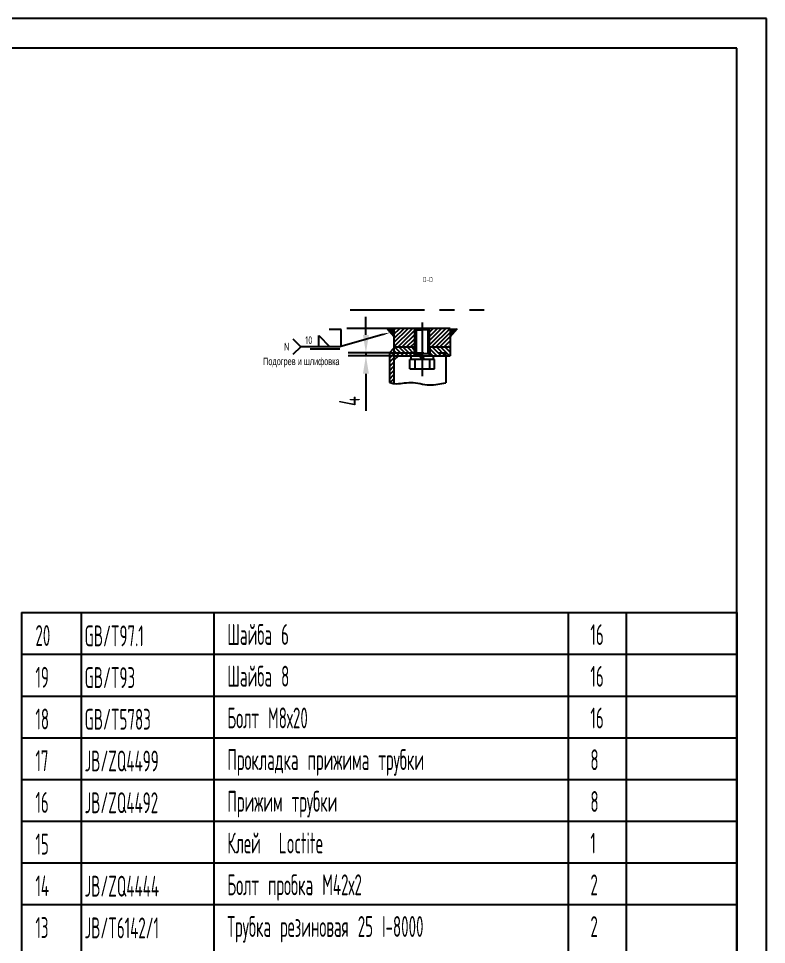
# Model space of a CAD drawing. Header units: millimetres. Extents: x 0 to 16800, y 0 to 11880.
# Drawn here: x 11780 to 16800, y 5665 to 11880 of the extents above; entities that cross this region are included whole.
import ezdxf
from ezdxf.enums import TextEntityAlignment as Align

# ---------------------------------------------------------------- set-up
doc = ezdxf.new("R2010")
doc.units = ezdxf.units.MM
doc.header["$LTSCALE"] = 400
for name, pattern in [('F', [0.75, 0.5, -0.25]), ('G', [2, 1.25, -0.25, 0.25, -0.25]), ('K', [2.5, 1.25, -0.25, 0.25, -0.25, 0.25, -0.25])]:
    doc.linetypes.add(name, pattern=pattern)
for name, color, linetype in [('01', 7, 'Continuous'), ('02', 1, 'Continuous'), ('02C', 3, 'Continuous'), ('04', 2, 'F'), ('05', 142, 'G'), ('07', 6, 'K'), ('08', 1, 'Continuous'), ('11', 3, 'Continuous'), ('13', 3, 'Continuous')]:
    doc.layers.add(name, color=color, linetype=linetype)
doc.styles.add('HZLIB', font='TXT.shx', dxfattribs={"width": 0.5, "height": 140})
doc.styles.get("Standard").update_dxf_attribs({"font": 'isocp', "width": 0.707, "bigfont": 'intecad.shx'})
doc.dimstyles.new('INTE', dxfattribs={"dimscale": 40, "dimtxt": 3.5, "dimasz": 3, "dimexe": 3, "dimexo": 0, "dimgap": 1, "dimtad": 1, "dimdec": 0, "dimdsep": 46, "dimtxsty": 'Standard', "dimcen": 0, "dimclrd": 1, "dimclre": 1, "dimclrt": 3, "dimaunit": 1, "dimadec": 0, "dimazin": 0, "dimtfac": 1, "dimtdec": 0, "dimtmove": 0, "dimatfit": 0, "dimfxl": 0, "dimarcsym": 0})

# ---------------------------------------------------------------- blocks, each defined once
blk = doc.blocks.new('*D2')
at = {"layer": '08', "color": 1, "lineweight": -2}
for p, q in [((14111.5, 9756.9), (14111.5, 9876.9)), ((14270.2, 9636.9), (13991.5, 9636.9)), ((14111.5, 9636.9), (14111.5, 9616.4)), ((14300, 9616.4), (13991.5, 9616.4)), ((14111.5, 9496.4), (14111.5, 9246.9))]:
    blk.add_line(p, q, dxfattribs=at)
at = {"layer": '08', "color": 1}
for points in [[(14091.5, 9756.9), (14131.5, 9756.9), (14111.5, 9636.9)], [(14091.5, 9496.4), (14131.5, 9496.4), (14111.5, 9616.4)]]:
    blk.add_solid(points, dxfattribs=at)
at = {"layer": 'Defpoints', "color": 0}
for p in [(14270.2, 9636.9), (14111.5, 9616.4), (14300, 9616.4)]:
    blk.add_point(p, dxfattribs=at)
at = {"layer": '08', "color": 3, "insert": (14001.5, 9311.7), "char_height": 140, "attachment_point": 5, "rotation": 90}
blk.add_mtext('4', dxfattribs=at)
blk = doc.blocks.new('*U58', base_point=(10410.5, 3280.6))
at = {"layer": '01'}
blk.add_lwpolyline([(9929, 3259.6), (10004, 3184.6), (9929, 3184.6)], close=True, dxfattribs=at)
at = {"layer": '02'}
for points in [[(9755.9, 3237.6), (9809, 3184.6), (9755.9, 3131.6)], [(10360, 3266.3), (10071.5, 3184.6), (9809, 3184.6)]]:
    blk.add_lwpolyline(points, dxfattribs=at)
blk.add_lwpolyline([(10410.5, 3280.6, 0, 12, 0), (10360, 3266.3, 12, 12, 0)], format="xyseb", dxfattribs=at)
at = {"layer": '04'}
blk.add_line((10071.5, 3168.9), (9809, 3168.9), dxfattribs=at)
at = {"layer": '13', "width": 0.707}
blk.add_text('10', height=52.5, dxfattribs=at).set_placement((9839, 3201.9))
at = {"layer": '13', "width": 1.010989}
blk.add_text('N', height=52.5, dxfattribs=at).set_placement((9696.5, 3158.4), (9731, 3158.4), align=Align.FIT)
blk = doc.blocks.new('*U72')
at = {"layer": '01'}
for points in [[(415, 292), (25, 292)], [(415, 5), (415, 292)]]:
    blk.add_lwpolyline(points, dxfattribs=at)
at = {"layer": '02'}
for points in [[(420, 297), (0, 297)], [(420, 0), (420, 297)]]:
    blk.add_lwpolyline(points, dxfattribs=at)

msp = doc.modelspace()

# ---------------------------------------------------------------- hatches: boundary and pattern name
h = msp.add_hatch(color=256)
h.paths.add_polyline_path([(14300, 9666.7), (14270.2, 9636.9), (14300, 9636.9)])
h.paths.add_polyline_path([(14329.8, 9616.4), (14300, 9616.4), (14300, 9586.7)])
at = {"layer": '01'}
for points in [[(14251.9, 9799.9), (14300, 9746.7), (14300, 9799.9)], [(14677, 9799.9), (14725, 9799.9), (14677, 9746.7)]]:
    msp.add_hatch(color=256, dxfattribs=at).paths.add_polyline_path(points)
at = {"layer": '02'}
h = msp.add_hatch(dxfattribs=at)
h.set_pattern_fill('_USER', color=256, scale=19.84, angle=45, style=0, pattern_type=0)
h.set_pattern_definition([(45, (9522.901, 7116.025), (-14.029, 14.029), [])])
h.paths.add_polyline_path([(14665.9, 9675.9), (14677, 9692.2), (14677, 9799.9), (14538.1, 9799.9), (14538.1, 9790), (14538.1, 9675.9)])
h.paths.add_polyline_path([(14438.9, 9790), (14438.9, 9799.9), (14300, 9799.9), (14300, 9675.9), (14438.9, 9675.9)])
h.paths.add_polyline_path([(14438.9, 9799.9), (14438.9, 9790), (14448.8, 9790), (14448.8, 9799.9)])
h.paths.add_polyline_path([(14538.1, 9790), (14538.1, 9799.9), (14528.2, 9799.9), (14528.2, 9790)])
h = msp.add_hatch(dxfattribs=at)
h.set_pattern_fill('_USER', color=256, scale=19.84, angle=45, style=0, pattern_type=0)
h.set_pattern_definition([(45, (9232.251, 7116.025), (-14.029, 14.029), [])])
edge = h.paths.add_edge_path()
edge.add_line((14300, 9636.9), (14270.2, 9636.9))
edge.add_line((14270.2, 9636.9), (14270.2, 9437.9))
edge.add_spline(control_points=[(14270.2, 9437.9), (14280.2, 9435.2), (14290, 9432.4), (14300, 9430.8)], knot_values=[8.802166, 8.802166, 8.802166, 8.802166, 14.952454, 14.952454, 14.952454, 14.952454], degree=3, periodic=0)
edge.add_line((14300, 9430.8), (14300, 9636.9))
h = msp.add_hatch(dxfattribs=at)
h.set_pattern_fill('_USER', color=256, scale=19.84, angle=135, style=0, pattern_type=0)
h.set_pattern_definition([(135, (9232.251, 7116.025), (-14.029, -14.029), [])])
h.paths.add_polyline_path([(14436.4, 9636.9), (14436.4, 9675.9), (14300, 9675.9), (14300, 9636.9)])
h.paths.add_polyline_path([(14300, 9636.9), (14300, 9616.4), (14436.4, 9616.4), (14436.4, 9636.9)])
h.paths.add_polyline_path([(14540.6, 9675.9), (14540.6, 9636.9), (14647.2, 9636.9), (14647.2, 9616.4), (14677, 9616.4), (14677, 9675.9)])
h.paths.add_polyline_path([(14540.6, 9636.9), (14540.6, 9616.4), (14647.2, 9616.4), (14647.2, 9636.9)], flags=17)

# ---------------------------------------------------------------- linework, layer by layer
for p, q in [((14677, 9799.9), (14300, 9799.9)), ((14300, 9799.9), (14300, 9675.9)), ((14448.8, 9790), (14448.8, 9799.9)), ((14528.2, 9790), (14528.2, 9799.9)), ((14677, 9799.9), (14677, 9675.9)), ((14270.2, 9636.9), (14300, 9666.7)), ((14270.2, 9636.9), (14300, 9636.9)), ((14270.2, 9636.9), (14270.2, 9437.9)), ((14300, 9675.9), (14300, 9430.8)), ((14300, 9675.9), (14438.9, 9675.9)), ((14436.4, 9675.9), (14436.4, 9616.4)), ((14538.1, 9675.9), (14677, 9675.9)), ((14540.6, 9675.9), (14540.6, 9616.4)), ((14677, 9675.9), (14677, 9616.4)), ((14300, 9616.4), (14677, 9616.4)), ((14329.8, 9616.4), (14300, 9586.7)), ((14647.2, 9616.4), (14647.2, 9433.9)), ((11800, 7892.9), (11800, 2012.9)), ((11800, 7892.9), (16600, 7892.9)), ((12200, 7892.9), (12200, 2012.9)), ((13091, 7892.9), (13091, 2012.9)), ((15469.9, 7892.9), (15469.9, 2012.9)), ((15857.3, 7892.9), (15857.3, 2012.9)), ((16600, 7892.9), (16600, 2012.9)), ((11800, 7612.9), (16600, 7612.9)), ((11800, 7332.9), (16600, 7332.9)), ((11800, 7052.9), (16600, 7052.9)), ((11800, 6772.9), (16600, 6772.9)), ((11800, 6492.9), (16600, 6492.9)), ((11800, 6212.9), (16600, 6212.9)), ((11800, 5932.9), (16600, 5932.9))]:
    msp.add_line(p, q)
at = {"layer": '01'}
for p, q in [((13944.9, 9793.2), (13864.1, 9793.2)), ((13944.9, 9679.6), (13944.9, 9793.2)), ((14300, 9746.7), (14251.9, 9799.9)), ((14438.9, 9616.4), (14438.9, 9790)), ((14438.9, 9790), (14488.5, 9790)), ((14538.1, 9790), (14488.5, 9790)), ((14538.1, 9616.4), (14538.1, 9790)), ((14677, 9746.7), (14725, 9799.9)), ((14405.3, 9529.6), (14405.3, 9591.6)), ((14571.6, 9591.6), (14405.3, 9591.6)), ((14413.6, 9616.4), (14413.6, 9591.6)), ((14438.9, 9628.8), (14488.5, 9628.8)), ((14438.9, 9591.6), (14438.9, 9529.6)), ((14488.5, 9591.6), (14474.2, 9616.4)), ((14538.1, 9628.8), (14488.5, 9628.8)), ((14488.5, 9616.4), (14502.8, 9591.6)), ((14538.1, 9591.6), (14538.1, 9529.6)), ((14563.4, 9616.4), (14563.4, 9591.6)), ((14571.6, 9529.6), (14571.6, 9591.6)), ((14405.3, 9529.6), (14571.6, 9529.6))]:
    msp.add_line(p, q, dxfattribs=at)
at = {"layer": '02'}
for p, q in [((14438.9, 9790), (14438.9, 9799.9)), ((14448.8, 9790), (14448.8, 9628.8)), ((14528.2, 9790), (14528.2, 9628.8)), ((14538.1, 9790), (14538.1, 9799.9))]:
    msp.add_line(p, q, dxfattribs=at)
at = {"layer": '02C'}
msp.add_open_spline([(14270.2, 9437.9), (14281.5, 9434.8), (14327.8, 9421.7), (14419.2, 9451.7), (14532.7, 9408.8), (14611.1, 9429.3), (14647.2, 9433.9)], degree=3, knots=[8.802166, 8.802166, 8.802166, 8.802166, 15.761555, 37.609044, 63.489859, 85.401726, 85.401726, 85.401726, 85.401726], dxfattribs=at)
at = {"layer": '04'}
for p in [(14300, 9636.9), (14647.2, 9616.4)]:
    msp.add_line(p, (14647.2, 9636.9), dxfattribs=at)
at = {"layer": '05'}
msp.add_line((14488.5, 9839.6), (14488.5, 9480), dxfattribs=at)
at = {"layer": '07'}
for p, q in [((14005.8, 9924.8), (15001.9, 9924.8)), ((14300, 9799.9), (13983.8, 9799.9))]:
    msp.add_line(p, q, dxfattribs=at)

# ---------------------------------------------------------------- block references
at = {"layer": '01', "xscale": 40, "yscale": 40, "zscale": 40}
msp.add_blockref('*U72', (0, 0), dxfattribs=at)
at = {"layer": '01'}
msp.add_blockref('*U58', (14276, 9773.3), dxfattribs=at)

# ---------------------------------------------------------------- texts
at = {"style": 'HZLIB', "width": 0.5}
for s, p in [('20', (11893.3, 7668.9)), ('GB/T97.1', (12223.5, 7666.7)), ('Шайба 6', (13181.2, 7676)), ('16', (15618.2, 7675.2)), ('19', (11893.3, 7388.9)), ('GB/T93', (12223.5, 7386.7)), ('Шайба 8', (13181.2, 7396)), ('16', (15618.2, 7395.2)), ('18', (11893.3, 7108.9)), ('GB/T5783', (12223.5, 7106.7)), ('Болт М8х20', (13181.2, 7116)), ('16', (15618.2, 7115.2)), ('17', (11893.3, 6828.9)), ('JB/ZQ4499', (12223.5, 6826.7)), ('Прокладка прижима трубки', (13181.2, 6836)), ('8', (15618.2, 6835.2)), ('16', (11893.3, 6548.9)), ('JB/ZQ4492', (12223.5, 6546.7)), ('Прижим трубки', (13181.2, 6556)), ('8', (15618.2, 6555.2)), ('15', (11893.3, 6268.9)), ('Клей  Loctite', (13181.2, 6276.1)), ('1', (15618.2, 6275.3)), ('14', (11893.3, 5988.9)), ('JB/ZQ4444', (12223.5, 5986.7)), ('Болт пробка М42х2', (13181.2, 5996.1)), ('2', (15618.2, 5995.3)), ('13', (11893.3, 5708.9)), ('JB/T6142/1', (12223.5, 5706.8)), ('Трубка резиновая 25 I-8000', (13181.2, 5716.1)), ('2', (15618.2, 5715.3))]:
    msp.add_text(s, height=140, dxfattribs=at).set_placement(p)
at = {"layer": '01', "insert": (13421.3, 9603.8), "char_height": 50, "attachment_point": 1}
msp.add_mtext('{\\fArial|b0|i0|c204|p34;\\C3;Подогрев и шлифовка}', dxfattribs=at)
at = {"layer": '11', "color": 3, "linetype": 'Continuous', "insert": (14494.1, 10145.6), "char_height": 35, "width": 173.571, "attachment_point": 1}
msp.add_mtext('D-D', dxfattribs=at)

# ---------------------------------------------------------------- dimensions: what is measured, and where the dimension line sits
at = {"layer": '08'}
dim = msp.add_linear_dim(base=(14111.5, 9616.4), p1=(14270.2, 9636.9), p2=(14300, 9616.4), angle=90, text='4', dimstyle='INTE', dxfattribs=at)
dim.commit()
dim.dimension.update_dxf_attribs({"geometry": '*D2', "text_midpoint": (14001.5, 9311.7)})

doc.saveas('drawing.dxf')
